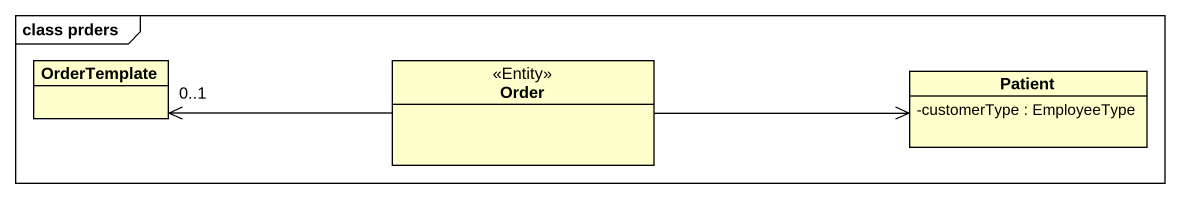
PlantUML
@startuml
mainframe class prders
hide circle
hide empty members
skinparam classAttributeIconSize 0
class OrderTemplate
class Order <<Entity>>
class Patient {
  -customerType : EmployeeType
}
Order -left-> "0..1" OrderTemplate
Order -right-> Patient
@enduml
